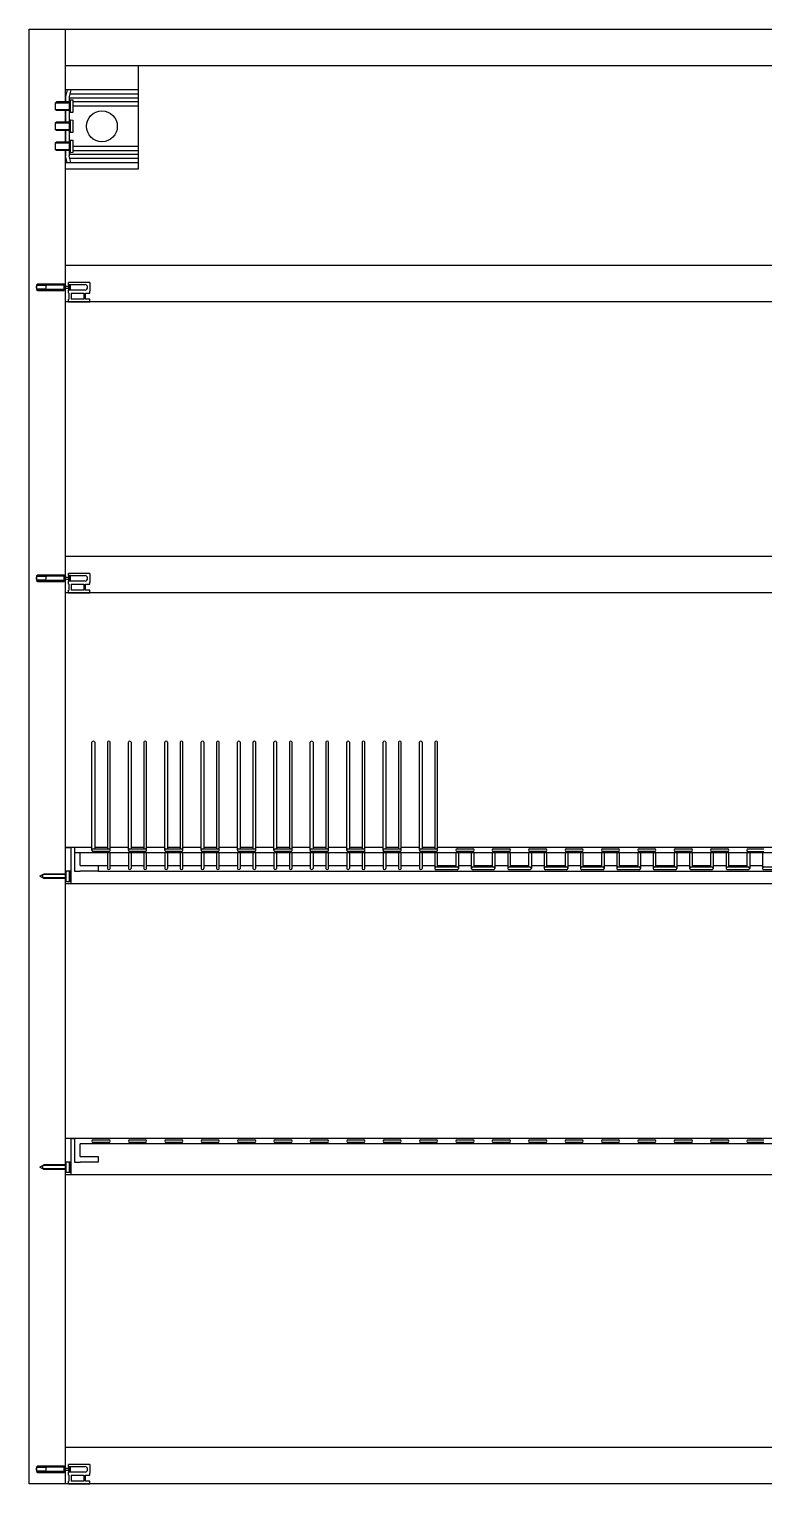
# Model space of a CAD drawing. Header units: millimetres. Extents: x 6463 to 6784, y 3596 to 3917.
# Drawn here: x 6703.6 to 6743.9, y 3715.3 to 3795.3 of the extents above; entities that cross this region are included whole.
import ezdxf

# ---------------------------------------------------------------- set-up
doc = ezdxf.new("R2010")
doc.units = ezdxf.units.MM
doc.layers.add('viti', color=5, linetype='Continuous')

msp = doc.modelspace()

# ---------------------------------------------------------------- linework, layer by layer
for p, q in [((6703.552, 3795.268), (6783.552, 3795.268)), ((6703.552, 3715.268), (6703.552, 3795.268)), ((6705.552, 3791.263), (6705.552, 3795.268)), ((6705.552, 3793.268), (6781.552, 3793.268)), ((6709.552, 3793.268), (6709.552, 3787.567)), ((6705.552, 3790.158), (6705.552, 3790.792)), ((6705.552, 3789.054), (6705.552, 3789.687)), ((6705.552, 3715.268), (6705.552, 3788.583)), ((6709.552, 3787.567), (6705.552, 3787.567)), ((6781.552, 3782.268), (6705.552, 3782.268)), ((6781.552, 3780.268), (6705.552, 3780.268)), ((6781.552, 3766.268), (6705.552, 3766.268)), ((6781.552, 3764.268), (6705.552, 3764.268)), ((6707.006, 3750.118), (6707.006, 3756.049)), ((6707.156, 3756.049), (6707.156, 3750.193)), ((6707.856, 3756.049), (6707.856, 3750.193)), ((6708.006, 3750.118), (6708.006, 3756.049)), ((6709.006, 3750.118), (6709.006, 3756.049)), ((6709.156, 3756.049), (6709.156, 3750.193)), ((6709.856, 3756.049), (6709.856, 3750.193)), ((6710.006, 3750.118), (6710.006, 3756.049)), ((6711.006, 3750.118), (6711.006, 3756.049)), ((6711.156, 3756.049), (6711.156, 3750.193)), ((6711.856, 3756.049), (6711.856, 3750.193)), ((6712.006, 3750.118), (6712.006, 3756.049)), ((6713.006, 3750.118), (6713.006, 3756.049)), ((6713.156, 3756.049), (6713.156, 3750.193)), ((6713.856, 3756.049), (6713.856, 3750.193)), ((6714.006, 3750.118), (6714.006, 3756.049)), ((6715.006, 3750.118), (6715.006, 3756.049)), ((6715.156, 3756.049), (6715.156, 3750.193)), ((6715.856, 3756.049), (6715.856, 3750.193)), ((6716.006, 3750.118), (6716.006, 3756.049)), ((6717.006, 3750.118), (6717.006, 3756.049)), ((6717.156, 3756.049), (6717.156, 3750.193)), ((6717.856, 3756.049), (6717.856, 3750.193)), ((6718.006, 3750.118), (6718.006, 3756.049)), ((6719.006, 3750.118), (6719.006, 3756.049)), ((6719.156, 3756.049), (6719.156, 3750.193)), ((6719.856, 3756.049), (6719.856, 3750.193)), ((6720.006, 3750.118), (6720.006, 3756.049)), ((6721.006, 3750.118), (6721.006, 3756.049)), ((6721.156, 3756.049), (6721.156, 3750.193)), ((6721.856, 3756.049), (6721.856, 3750.193)), ((6722.006, 3750.118), (6722.006, 3756.049)), ((6723.006, 3750.118), (6723.006, 3756.049)), ((6723.156, 3756.049), (6723.156, 3750.193)), ((6723.856, 3756.049), (6723.856, 3750.193)), ((6724.006, 3750.118), (6724.006, 3756.049)), ((6725.006, 3750.118), (6725.006, 3756.049)), ((6725.156, 3756.049), (6725.156, 3750.193)), ((6725.856, 3756.049), (6725.856, 3750.193)), ((6726.006, 3750.118), (6726.006, 3756.049)), ((6707.006, 3750.268), (6705.552, 3750.268)), ((6705.552, 3750.268), (6705.852, 3750.268)), ((6705.852, 3750.268), (6705.852, 3748.268)), ((6706.052, 3750.268), (6706.052, 3748.968)), ((6707.856, 3749.968), (6706.052, 3749.968)), ((6706.352, 3749.268), (6706.352, 3749.968)), ((6707.075, 3750.193), (6707.937, 3750.193)), ((6707.937, 3750.043), (6707.075, 3750.043)), ((6707.856, 3750.268), (6707.156, 3750.268)), ((6780.752, 3749.968), (6707.856, 3749.968)), ((6707.856, 3749.968), (6707.856, 3749.118)), ((6709.006, 3750.268), (6708.006, 3750.268)), ((6708.006, 3749.118), (6708.006, 3749.968)), ((6709.006, 3749.968), (6709.006, 3749.118)), ((6709.075, 3750.193), (6709.937, 3750.193)), ((6709.937, 3750.043), (6709.075, 3750.043)), ((6709.856, 3750.268), (6709.156, 3750.268)), ((6709.156, 3749.968), (6709.156, 3749.118)), ((6709.856, 3749.968), (6709.856, 3749.118)), ((6711.006, 3750.268), (6710.006, 3750.268)), ((6710.006, 3749.118), (6710.006, 3749.968)), ((6711.006, 3749.968), (6711.006, 3749.118)), ((6711.075, 3750.193), (6711.937, 3750.193)), ((6711.937, 3750.043), (6711.075, 3750.043)), ((6711.856, 3750.268), (6711.156, 3750.268)), ((6711.156, 3749.968), (6711.156, 3749.118)), ((6711.856, 3749.968), (6711.856, 3749.118)), ((6713.006, 3750.268), (6712.006, 3750.268)), ((6712.006, 3749.118), (6712.006, 3749.968)), ((6713.006, 3749.968), (6713.006, 3749.118)), ((6713.075, 3750.193), (6713.937, 3750.193)), ((6713.937, 3750.043), (6713.075, 3750.043)), ((6713.856, 3750.268), (6713.156, 3750.268)), ((6713.156, 3749.968), (6713.156, 3749.118)), ((6713.856, 3749.968), (6713.856, 3749.118)), ((6715.006, 3750.268), (6714.006, 3750.268)), ((6714.006, 3749.118), (6714.006, 3749.968)), ((6715.006, 3749.968), (6715.006, 3749.118)), ((6715.075, 3750.193), (6715.937, 3750.193)), ((6715.937, 3750.043), (6715.075, 3750.043)), ((6715.856, 3750.268), (6715.156, 3750.268)), ((6715.156, 3749.968), (6715.156, 3749.118)), ((6715.937, 3750.043), (6715.856, 3750.043)), ((6715.856, 3749.968), (6715.856, 3749.118)), ((6717.006, 3750.268), (6716.006, 3750.268)), ((6716.006, 3749.118), (6716.006, 3749.968)), ((6717.006, 3749.968), (6717.006, 3749.118)), ((6717.075, 3750.193), (6717.937, 3750.193)), ((6717.937, 3750.043), (6717.075, 3750.043)), ((6717.856, 3750.268), (6717.156, 3750.268)), ((6717.156, 3749.968), (6717.156, 3749.118)), ((6717.856, 3749.968), (6717.856, 3749.118)), ((6719.006, 3750.268), (6718.006, 3750.268)), ((6718.006, 3749.118), (6718.006, 3749.968)), ((6719.006, 3750.118), (6719.006, 3749.118)), ((6719.075, 3750.193), (6719.937, 3750.193)), ((6719.937, 3750.043), (6719.075, 3750.043)), ((6719.856, 3750.268), (6719.156, 3750.268)), ((6719.156, 3750.043), (6719.156, 3749.118)), ((6719.856, 3749.968), (6719.856, 3749.118)), ((6721.006, 3750.268), (6720.006, 3750.268)), ((6720.006, 3749.118), (6720.006, 3749.968)), ((6721.006, 3749.968), (6721.006, 3749.118)), ((6721.075, 3750.193), (6721.937, 3750.193)), ((6721.937, 3750.043), (6721.075, 3750.043)), ((6721.856, 3750.268), (6721.156, 3750.268)), ((6721.156, 3749.968), (6721.156, 3749.118)), ((6721.856, 3750.043), (6721.856, 3749.118)), ((6723.006, 3750.268), (6722.006, 3750.268)), ((6722.006, 3749.118), (6722.006, 3750.118)), ((6723.006, 3750.118), (6723.006, 3749.118)), ((6723.075, 3750.193), (6723.937, 3750.193)), ((6723.937, 3750.043), (6723.075, 3750.043)), ((6723.856, 3750.268), (6723.156, 3750.268)), ((6723.156, 3750.043), (6723.156, 3749.118)), ((6723.856, 3749.968), (6723.856, 3749.118)), ((6725.006, 3750.268), (6724.006, 3750.268)), ((6724.006, 3749.118), (6724.006, 3749.968)), ((6725.006, 3749.968), (6725.006, 3749.118)), ((6725.075, 3750.193), (6725.937, 3750.193)), ((6725.937, 3750.043), (6725.075, 3750.043)), ((6725.856, 3750.268), (6725.156, 3750.268)), ((6725.156, 3749.968), (6725.156, 3749.118)), ((6725.856, 3749.968), (6725.856, 3749.118)), ((6761.005, 3750.268), (6726.006, 3750.268)), ((6726.006, 3749.193), (6726.006, 3749.968)), ((6727.006, 3749.968), (6727.006, 3749.193)), ((6727.075, 3750.193), (6727.937, 3750.193)), ((6727.937, 3750.043), (6727.075, 3750.043)), ((6727.156, 3749.968), (6727.156, 3749.118)), ((6727.856, 3749.968), (6727.856, 3749.118)), ((6728.006, 3749.193), (6728.006, 3749.968)), ((6729.006, 3749.968), (6729.006, 3749.193)), ((6729.075, 3750.193), (6729.937, 3750.193)), ((6729.937, 3750.043), (6729.075, 3750.043)), ((6729.156, 3749.968), (6729.156, 3749.118)), ((6729.856, 3749.968), (6729.856, 3749.118)), ((6730.006, 3749.193), (6730.006, 3749.968)), ((6731.006, 3749.968), (6731.006, 3749.193)), ((6731.075, 3750.193), (6731.937, 3750.193)), ((6731.937, 3750.043), (6731.075, 3750.043)), ((6731.156, 3749.968), (6731.156, 3749.118)), ((6731.856, 3749.968), (6731.856, 3749.118)), ((6732.006, 3749.193), (6732.006, 3749.968)), ((6733.006, 3749.968), (6733.006, 3749.193)), ((6733.075, 3750.193), (6733.937, 3750.193)), ((6733.937, 3750.043), (6733.075, 3750.043)), ((6733.156, 3749.968), (6733.156, 3749.118)), ((6733.856, 3749.968), (6733.856, 3749.118)), ((6734.006, 3749.193), (6734.006, 3749.968)), ((6735.006, 3749.968), (6735.006, 3749.193)), ((6735.075, 3750.193), (6735.937, 3750.193)), ((6735.937, 3750.043), (6735.075, 3750.043)), ((6735.156, 3749.968), (6735.156, 3749.118)), ((6735.856, 3749.968), (6735.856, 3749.118)), ((6736.006, 3749.193), (6736.006, 3749.968)), ((6737.006, 3749.968), (6737.006, 3749.193)), ((6737.075, 3750.193), (6737.937, 3750.193)), ((6737.937, 3750.043), (6737.075, 3750.043)), ((6737.156, 3749.968), (6737.156, 3749.118)), ((6737.856, 3749.968), (6737.856, 3749.118)), ((6738.006, 3749.193), (6738.006, 3749.968)), ((6739.006, 3749.968), (6739.006, 3749.193)), ((6739.075, 3750.193), (6739.937, 3750.193)), ((6739.937, 3750.043), (6739.075, 3750.043)), ((6739.156, 3749.968), (6739.156, 3749.118)), ((6739.856, 3749.968), (6739.856, 3749.118)), ((6740.006, 3749.193), (6740.006, 3749.968)), ((6741.006, 3749.968), (6741.006, 3749.193)), ((6741.075, 3750.193), (6741.937, 3750.193)), ((6741.937, 3750.043), (6741.075, 3750.043)), ((6741.156, 3749.968), (6741.156, 3749.118)), ((6741.856, 3749.968), (6741.856, 3749.118)), ((6742.006, 3749.193), (6742.006, 3749.968)), ((6743.006, 3750.118), (6743.006, 3750.1)), ((6743.006, 3749.968), (6743.006, 3749.193)), ((6743.075, 3750.184), (6743.936, 3750.184)), ((6743.936, 3750.034), (6743.075, 3750.034)), ((6743.156, 3749.968), (6743.156, 3749.118)), ((6743.856, 3749.968), (6743.856, 3749.118)), ((6706.052, 3748.968), (6706.352, 3748.968)), ((6706.352, 3749.268), (6707.352, 3749.268)), ((6707.352, 3748.968), (6706.352, 3748.968)), ((6707.352, 3749.268), (6707.352, 3748.968)), ((6707.352, 3749.268), (6707.856, 3749.268)), ((6707.352, 3748.968), (6779.752, 3748.968)), ((6708.006, 3749.268), (6709.006, 3749.268)), ((6709.156, 3749.268), (6709.856, 3749.268)), ((6710.006, 3749.268), (6711.006, 3749.268)), ((6711.156, 3749.268), (6711.856, 3749.268)), ((6712.006, 3749.268), (6713.006, 3749.268)), ((6713.156, 3749.268), (6713.856, 3749.268)), ((6714.006, 3749.268), (6715.006, 3749.268)), ((6715.156, 3749.268), (6715.856, 3749.268)), ((6716.006, 3749.268), (6717.006, 3749.268)), ((6717.156, 3749.268), (6717.856, 3749.268)), ((6718.006, 3749.268), (6719.006, 3749.268)), ((6719.156, 3749.268), (6719.856, 3749.268)), ((6720.006, 3749.268), (6721.006, 3749.268)), ((6721.156, 3749.268), (6721.856, 3749.268)), ((6722.006, 3749.268), (6723.006, 3749.268)), ((6723.156, 3749.268), (6723.856, 3749.268)), ((6724.006, 3749.268), (6725.006, 3749.268)), ((6725.156, 3749.268), (6725.856, 3749.268)), ((6725.925, 3749.193), (6727.087, 3749.193)), ((6727.087, 3749.043), (6725.925, 3749.043)), ((6726.006, 3749.268), (6727.006, 3749.268)), ((6727.156, 3749.268), (6727.856, 3749.268)), ((6727.925, 3749.193), (6729.087, 3749.193)), ((6729.087, 3749.043), (6727.925, 3749.043)), ((6728.006, 3749.268), (6729.006, 3749.268)), ((6729.156, 3749.268), (6729.856, 3749.268)), ((6729.925, 3749.193), (6731.087, 3749.193)), ((6731.087, 3749.043), (6729.925, 3749.043)), ((6730.006, 3749.268), (6731.006, 3749.268)), ((6731.156, 3749.268), (6731.856, 3749.268)), ((6731.925, 3749.193), (6733.087, 3749.193)), ((6733.087, 3749.043), (6731.925, 3749.043)), ((6732.006, 3749.268), (6733.006, 3749.268)), ((6733.156, 3749.268), (6733.856, 3749.268)), ((6733.925, 3749.193), (6735.087, 3749.193)), ((6735.087, 3749.043), (6733.925, 3749.043)), ((6734.006, 3749.268), (6735.006, 3749.268)), ((6735.156, 3749.268), (6735.856, 3749.268)), ((6735.925, 3749.193), (6737.087, 3749.193)), ((6737.087, 3749.043), (6735.925, 3749.043)), ((6736.006, 3749.268), (6737.006, 3749.268)), ((6737.156, 3749.268), (6737.856, 3749.268)), ((6737.925, 3749.193), (6739.087, 3749.193)), ((6739.087, 3749.043), (6737.925, 3749.043)), ((6738.006, 3749.268), (6739.006, 3749.268)), ((6739.156, 3749.268), (6739.856, 3749.268)), ((6739.925, 3749.193), (6741.087, 3749.193)), ((6741.087, 3749.043), (6739.925, 3749.043)), ((6740.006, 3749.268), (6741.006, 3749.268)), ((6741.156, 3749.268), (6741.856, 3749.268)), ((6741.925, 3749.193), (6743.087, 3749.193)), ((6743.087, 3749.043), (6741.925, 3749.043)), ((6742.006, 3749.268), (6743.006, 3749.268)), ((6743.156, 3749.268), (6743.856, 3749.268)), ((6743.925, 3749.193), (6745.087, 3749.193)), ((6745.087, 3749.043), (6743.925, 3749.043)), ((6781.552, 3748.268), (6705.552, 3748.268)), ((6781.552, 3734.268), (6705.552, 3734.268)), ((6705.852, 3734.268), (6705.852, 3732.268)), ((6705.852, 3734.268), (6706.052, 3734.268)), ((6706.052, 3734.268), (6706.052, 3732.968)), ((6780.752, 3733.968), (6706.352, 3733.968)), ((6706.352, 3733.268), (6706.352, 3733.968)), ((6707.075, 3734.193), (6707.937, 3734.193)), ((6707.937, 3734.043), (6707.075, 3734.043)), ((6709.075, 3734.193), (6709.937, 3734.193)), ((6709.937, 3734.043), (6709.075, 3734.043)), ((6711.075, 3734.193), (6711.937, 3734.193)), ((6711.937, 3734.043), (6711.075, 3734.043)), ((6713.075, 3734.193), (6713.937, 3734.193)), ((6713.937, 3734.043), (6713.075, 3734.043)), ((6715.075, 3734.193), (6715.937, 3734.193)), ((6715.937, 3734.043), (6715.075, 3734.043)), ((6717.075, 3734.193), (6717.937, 3734.193)), ((6717.937, 3734.043), (6717.075, 3734.043)), ((6719.075, 3734.193), (6719.937, 3734.193)), ((6719.937, 3734.043), (6719.075, 3734.043)), ((6721.075, 3734.193), (6721.937, 3734.193)), ((6721.937, 3734.043), (6721.075, 3734.043)), ((6723.075, 3734.193), (6723.937, 3734.193)), ((6723.937, 3734.043), (6723.075, 3734.043)), ((6725.075, 3734.193), (6725.937, 3734.193)), ((6725.937, 3734.043), (6725.075, 3734.043)), ((6727.075, 3734.193), (6727.937, 3734.193)), ((6727.937, 3734.043), (6727.075, 3734.043)), ((6729.075, 3734.193), (6729.937, 3734.193)), ((6729.937, 3734.043), (6729.075, 3734.043)), ((6731.075, 3734.193), (6731.937, 3734.193)), ((6731.937, 3734.043), (6731.075, 3734.043)), ((6733.075, 3734.193), (6733.937, 3734.193)), ((6733.937, 3734.043), (6733.075, 3734.043)), ((6735.075, 3734.193), (6735.937, 3734.193)), ((6735.937, 3734.043), (6735.075, 3734.043)), ((6737.075, 3734.193), (6737.937, 3734.193)), ((6737.937, 3734.043), (6737.075, 3734.043)), ((6739.075, 3734.193), (6739.937, 3734.193)), ((6739.937, 3734.043), (6739.075, 3734.043)), ((6741.075, 3734.193), (6741.937, 3734.193)), ((6741.937, 3734.043), (6741.075, 3734.043)), ((6743.075, 3734.184), (6743.936, 3734.184)), ((6743.936, 3734.034), (6743.075, 3734.034)), ((6706.052, 3732.968), (6706.352, 3732.968)), ((6706.352, 3733.268), (6707.352, 3733.268)), ((6707.352, 3732.968), (6706.352, 3732.968)), ((6707.352, 3733.268), (6707.352, 3732.968)), ((6781.552, 3732.268), (6705.552, 3732.268)), ((6781.552, 3717.268), (6705.552, 3717.268)), ((6783.552, 3715.268), (6703.552, 3715.268))]:
    msp.add_line(p, q)
for centre, start, end in [((6707.081, 3756.043), 4.69191, 175.30809), ((6707.931, 3756.043), 4.69191, 175.30809), ((6709.081, 3756.043), 4.69191, 175.30809), ((6709.931, 3756.043), 4.69191, 175.30809), ((6711.081, 3756.043), 4.69191, 175.30809), ((6711.931, 3756.043), 4.69191, 175.30809), ((6713.081, 3756.043), 4.69191, 175.30809), ((6713.931, 3756.043), 4.69191, 175.30809), ((6715.081, 3756.043), 4.69191, 175.30809), ((6715.931, 3756.043), 4.69191, 175.30809), ((6717.081, 3756.043), 4.69191, 175.30809), ((6717.931, 3756.043), 4.69191, 175.30809), ((6719.081, 3756.043), 4.69191, 175.30809), ((6719.931, 3756.043), 4.69191, 175.30809), ((6721.081, 3756.043), 4.69191, 175.30809), ((6721.931, 3756.043), 4.69191, 175.30809), ((6723.081, 3756.043), 4.69191, 175.30809), ((6723.931, 3756.043), 4.69191, 175.30809), ((6725.081, 3756.043), 4.69191, 175.30809), ((6725.931, 3756.043), 4.69191, 175.30809), ((6707.081, 3750.118), 94.69191, 265.30809), ((6707.931, 3750.118), 274.69191, 85.30809), ((6709.081, 3750.118), 94.69191, 265.30809), ((6709.931, 3750.118), 274.69191, 85.30809), ((6711.081, 3750.118), 94.69191, 265.30809), ((6711.931, 3750.118), 274.69191, 85.30809), ((6713.081, 3750.118), 94.69191, 265.30809), ((6713.931, 3750.118), 274.69191, 85.30809), ((6715.081, 3750.118), 94.69191, 265.30809), ((6715.931, 3750.118), 274.69191, 85.30809), ((6717.081, 3750.118), 94.69191, 265.30809), ((6717.931, 3750.118), 274.69191, 85.30809), ((6719.081, 3750.118), 94.69191, 265.30809), ((6719.931, 3750.118), 274.69191, 85.30809), ((6721.081, 3750.118), 94.69191, 265.30809), ((6721.931, 3750.118), 274.69191, 85.30809), ((6723.081, 3750.118), 94.69191, 265.30809), ((6723.931, 3750.118), 274.69191, 85.30809), ((6725.081, 3750.118), 94.69191, 265.30809), ((6725.931, 3750.118), 274.69191, 85.30809), ((6727.081, 3750.118), 94.69191, 265.30809), ((6727.931, 3750.118), 274.69191, 85.30809), ((6729.081, 3750.118), 94.69191, 265.30809), ((6729.931, 3750.118), 274.69191, 85.30809), ((6731.081, 3750.118), 94.69191, 265.30809), ((6731.931, 3750.118), 274.69191, 85.30809), ((6733.081, 3750.118), 94.69191, 265.30809), ((6733.931, 3750.118), 274.69191, 85.30809), ((6735.081, 3750.118), 94.69191, 265.30809), ((6735.931, 3750.118), 274.69191, 85.30809), ((6737.081, 3750.118), 94.69191, 265.30809), ((6737.931, 3750.118), 274.69191, 85.30809), ((6739.081, 3750.118), 94.69191, 265.30809), ((6739.931, 3750.118), 274.69191, 85.30809), ((6741.081, 3750.118), 94.69191, 265.30809), ((6741.931, 3750.118), 274.69191, 85.30809), ((6743.081, 3750.109), 94.69191, 265.30809), ((6707.931, 3749.124), 184.69191, 355.30809), ((6709.081, 3749.124), 184.69191, 355.30809), ((6709.931, 3749.124), 184.69191, 355.30809), ((6711.081, 3749.124), 184.69191, 355.30809), ((6711.931, 3749.124), 184.69191, 355.30809), ((6713.081, 3749.124), 184.69191, 355.30809), ((6713.931, 3749.124), 184.69191, 355.30809), ((6715.081, 3749.124), 184.69191, 355.30809), ((6715.931, 3749.124), 184.69191, 355.30809), ((6717.081, 3749.124), 184.69191, 355.30809), ((6717.931, 3749.124), 184.69191, 355.30809), ((6719.081, 3749.124), 184.69191, 355.30809), ((6719.931, 3749.124), 184.69191, 355.30809), ((6721.081, 3749.124), 184.69191, 355.30809), ((6721.931, 3749.124), 184.69191, 355.30809), ((6723.081, 3749.124), 184.69191, 355.30809), ((6723.931, 3749.124), 184.69191, 355.30809), ((6725.081, 3749.124), 184.69191, 355.30809), ((6725.931, 3749.118), 94.69191, 265.30809), ((6727.081, 3749.118), 274.69191, 85.30809), ((6727.931, 3749.118), 94.69191, 265.30809), ((6729.081, 3749.118), 274.69191, 85.30809), ((6729.931, 3749.118), 94.69191, 265.30809), ((6731.081, 3749.118), 274.69191, 85.30809), ((6731.931, 3749.118), 94.69191, 265.30809), ((6733.081, 3749.118), 274.69191, 85.30809), ((6733.931, 3749.118), 94.69191, 265.30809), ((6735.081, 3749.118), 274.69191, 85.30809), ((6735.931, 3749.118), 94.69191, 265.30809), ((6737.081, 3749.118), 274.69191, 85.30809), ((6737.931, 3749.118), 94.69191, 265.30809), ((6739.081, 3749.118), 274.69191, 85.30809), ((6739.931, 3749.118), 94.69191, 265.30809), ((6741.081, 3749.118), 274.69191, 85.30809), ((6741.931, 3749.118), 94.69191, 265.30809), ((6743.081, 3749.118), 274.69191, 85.30809), ((6743.931, 3749.118), 94.69191, 265.30809), ((6707.081, 3734.118), 94.69191, 265.30809), ((6707.931, 3734.118), 274.69191, 85.30809), ((6709.081, 3734.118), 94.69191, 265.30809), ((6709.931, 3734.118), 274.69191, 85.30809), ((6711.081, 3734.118), 94.69191, 265.30809), ((6711.931, 3734.118), 274.69191, 85.30809), ((6713.081, 3734.118), 94.69191, 265.30809), ((6713.931, 3734.118), 274.69191, 85.30809), ((6715.081, 3734.118), 94.69191, 265.30809), ((6715.931, 3734.118), 274.69191, 85.30809), ((6717.081, 3734.118), 94.69191, 265.30809), ((6717.931, 3734.118), 274.69191, 85.30809), ((6719.081, 3734.118), 94.69191, 265.30809), ((6719.931, 3734.118), 274.69191, 85.30809), ((6721.081, 3734.118), 94.69191, 265.30809), ((6721.931, 3734.118), 274.69191, 85.30809), ((6723.081, 3734.118), 94.69191, 265.30809), ((6723.931, 3734.118), 274.69191, 85.30809), ((6725.081, 3734.118), 94.69191, 265.30809), ((6725.931, 3734.118), 274.69191, 85.30809), ((6727.081, 3734.118), 94.69191, 265.30809), ((6727.931, 3734.118), 274.69191, 85.30809), ((6729.081, 3734.118), 94.69191, 265.30809), ((6729.931, 3734.118), 274.69191, 85.30809), ((6731.081, 3734.118), 94.69191, 265.30809), ((6731.931, 3734.118), 274.69191, 85.30809), ((6733.081, 3734.118), 94.69191, 265.30809), ((6733.931, 3734.118), 274.69191, 85.30809), ((6735.081, 3734.118), 94.69191, 265.30809), ((6735.931, 3734.118), 274.69191, 85.30809), ((6737.081, 3734.118), 94.69191, 265.30809), ((6737.931, 3734.118), 274.69191, 85.30809), ((6739.081, 3734.118), 94.69191, 265.30809), ((6739.931, 3734.118), 274.69191, 85.30809), ((6741.081, 3734.118), 94.69191, 265.30809), ((6741.931, 3734.118), 274.69191, 85.30809), ((6743.081, 3734.109), 94.69191, 265.30809)]:
    msp.add_arc(centre, 0.0753, start, end)
at = {"layer": 'viti'}
for p, q in [((6705.052, 3791.263), (6704.984, 3791.202)), ((6705.754, 3791.202), (6704.984, 3791.202)), ((6704.984, 3791.202), (6704.984, 3790.853)), ((6705.754, 3791.263), (6705.052, 3791.263)), ((6709.552, 3791.923), (6705.549, 3791.923)), ((6705.549, 3791.923), (6705.552, 3791.923)), ((6705.649, 3791.923), (6705.552, 3791.556)), ((6705.552, 3791.556), (6705.552, 3791.263)), ((6705.752, 3791.263), (6705.552, 3791.263)), ((6705.752, 3791.202), (6705.552, 3791.202)), ((6705.849, 3791.923), (6705.752, 3791.556)), ((6705.752, 3791.556), (6705.752, 3788.29)), ((6709.552, 3791.477), (6705.752, 3791.477)), ((6705.815, 3791.314), (6705.752, 3791.299)), ((6705.815, 3791.314), (6705.752, 3791.299)), ((6705.752, 3791.299), (6705.752, 3790.757)), ((6705.752, 3791.299), (6705.752, 3790.757)), ((6705.818, 3791.314), (6705.754, 3791.299)), ((6705.818, 3791.314), (6705.754, 3791.299)), ((6705.754, 3791.299), (6705.754, 3790.757)), ((6705.754, 3791.299), (6705.754, 3790.757)), ((6709.552, 3791.696), (6705.789, 3791.696)), ((6705.815, 3791.377), (6705.956, 3791.372)), ((6705.815, 3790.678), (6705.815, 3791.377)), ((6705.818, 3791.377), (6705.958, 3791.372)), ((6705.818, 3790.678), (6705.818, 3791.377)), ((6705.956, 3791.372), (6705.956, 3790.683)), ((6709.552, 3791.265), (6705.956, 3791.265)), ((6705.958, 3791.372), (6705.958, 3790.683)), ((6709.552, 3791.923), (6709.552, 3787.923)), ((6704.984, 3790.853), (6705.754, 3790.852)), ((6705.052, 3790.792), (6704.984, 3790.853)), ((6705.754, 3790.792), (6705.052, 3790.792)), ((6705.552, 3790.852), (6705.752, 3790.852)), ((6705.752, 3790.792), (6705.552, 3790.792)), ((6705.552, 3790.792), (6705.552, 3790.158)), ((6705.554, 3790.792), (6705.554, 3790.158)), ((6705.752, 3790.757), (6705.815, 3790.741)), ((6705.752, 3790.757), (6705.815, 3790.741)), ((6705.754, 3790.757), (6705.818, 3790.741)), ((6705.754, 3790.757), (6705.818, 3790.741)), ((6705.956, 3790.683), (6705.815, 3790.678)), ((6705.958, 3790.683), (6705.818, 3790.678)), ((6709.552, 3791.028), (6705.956, 3791.028)), ((6705.052, 3790.158), (6704.984, 3790.098)), ((6705.754, 3790.098), (6704.984, 3790.098)), ((6704.984, 3790.098), (6704.984, 3789.748)), ((6704.984, 3789.748), (6705.754, 3789.747)), ((6705.052, 3789.687), (6704.984, 3789.748)), ((6705.754, 3790.158), (6705.052, 3790.158)), ((6705.754, 3789.687), (6705.052, 3789.687)), ((6705.752, 3790.158), (6705.552, 3790.158)), ((6705.752, 3790.098), (6705.552, 3790.098)), ((6705.552, 3789.747), (6705.752, 3789.747)), ((6705.752, 3789.687), (6705.552, 3789.687)), ((6705.552, 3789.687), (6705.552, 3789.054)), ((6705.554, 3789.687), (6705.554, 3789.054)), ((6705.815, 3790.209), (6705.752, 3790.194)), ((6705.815, 3790.209), (6705.752, 3790.194)), ((6705.752, 3790.194), (6705.752, 3789.652)), ((6705.752, 3790.194), (6705.752, 3789.652)), ((6705.752, 3789.652), (6705.815, 3789.636)), ((6705.752, 3789.652), (6705.815, 3789.636)), ((6705.818, 3790.209), (6705.754, 3790.194)), ((6705.818, 3790.209), (6705.754, 3790.194)), ((6705.754, 3790.194), (6705.754, 3789.652)), ((6705.754, 3790.194), (6705.754, 3789.652)), ((6705.754, 3789.652), (6705.818, 3789.636)), ((6705.754, 3789.652), (6705.818, 3789.636)), ((6705.815, 3790.272), (6705.956, 3790.268)), ((6705.815, 3789.573), (6705.815, 3790.272)), ((6705.818, 3790.272), (6705.958, 3790.268)), ((6705.818, 3789.573), (6705.818, 3790.272)), ((6705.956, 3790.268), (6705.956, 3789.578)), ((6705.958, 3790.268), (6705.958, 3789.578)), ((6705.052, 3789.054), (6704.984, 3788.993)), ((6705.754, 3788.993), (6704.984, 3788.993)), ((6704.984, 3788.993), (6704.984, 3788.643)), ((6705.754, 3789.054), (6705.052, 3789.054)), ((6705.752, 3789.054), (6705.552, 3789.054)), ((6705.752, 3788.993), (6705.552, 3788.993)), ((6705.815, 3789.105), (6705.752, 3789.089)), ((6705.815, 3789.105), (6705.752, 3789.089)), ((6705.752, 3789.089), (6705.752, 3788.547)), ((6705.752, 3789.089), (6705.752, 3788.547)), ((6705.818, 3789.105), (6705.754, 3789.089)), ((6705.818, 3789.105), (6705.754, 3789.089)), ((6705.754, 3789.089), (6705.754, 3788.547)), ((6705.754, 3789.089), (6705.754, 3788.547)), ((6705.956, 3789.578), (6705.815, 3789.573)), ((6705.815, 3789.168), (6705.956, 3789.163)), ((6705.815, 3788.469), (6705.815, 3789.168)), ((6705.958, 3789.578), (6705.818, 3789.573)), ((6705.818, 3789.168), (6705.958, 3789.163)), ((6705.818, 3788.469), (6705.818, 3789.168)), ((6705.956, 3789.163), (6705.956, 3788.473)), ((6709.552, 3788.818), (6705.956, 3788.818)), ((6705.958, 3789.163), (6705.958, 3788.473)), ((6704.984, 3788.643), (6705.754, 3788.642)), ((6705.052, 3788.583), (6704.984, 3788.643)), ((6705.754, 3788.583), (6705.052, 3788.583)), ((6705.552, 3788.643), (6705.752, 3788.642)), ((6705.552, 3788.583), (6705.552, 3788.29)), ((6705.752, 3788.583), (6705.552, 3788.583)), ((6705.649, 3787.923), (6705.552, 3788.29)), ((6705.752, 3788.547), (6705.815, 3788.532)), ((6705.752, 3788.547), (6705.815, 3788.532)), ((6709.552, 3788.369), (6705.752, 3788.369)), ((6705.849, 3787.923), (6705.752, 3788.29)), ((6705.754, 3788.547), (6705.818, 3788.532)), ((6705.754, 3788.547), (6705.818, 3788.532)), ((6709.552, 3788.149), (6705.789, 3788.149)), ((6705.956, 3788.473), (6705.815, 3788.469)), ((6705.958, 3788.473), (6705.818, 3788.469)), ((6709.552, 3788.58), (6705.956, 3788.58)), ((6705.549, 3787.923), (6705.552, 3787.923)), ((6705.552, 3787.923), (6709.552, 3787.923)), ((6703.954, 3781.19), (6703.953, 3780.948)), ((6703.953, 3780.948), (6704.029, 3780.891)), ((6704.029, 3781.247), (6703.954, 3781.19)), ((6703.954, 3781.127), (6703.988, 3781.163)), ((6703.954, 3781.016), (6703.954, 3781.127)), ((6703.988, 3780.979), (6703.954, 3781.016)), ((6703.988, 3781.163), (6704.02, 3781.197)), ((6704.472, 3781.166), (6703.988, 3781.163)), ((6703.988, 3780.979), (6704.472, 3780.979)), ((6704.02, 3780.945), (6703.988, 3780.979)), ((6704.02, 3781.197), (6704.472, 3781.197)), ((6704.472, 3780.945), (6704.02, 3780.945)), ((6705.479, 3781.247), (6704.029, 3781.247)), ((6704.029, 3780.945), (6704.029, 3780.891)), ((6704.029, 3780.891), (6705.479, 3780.891)), ((6704.472, 3781.235), (6704.472, 3780.903)), ((6704.472, 3781.235), (6704.552, 3781.186)), ((6704.472, 3780.903), (6704.552, 3780.952)), ((6705.51, 3781.207), (6704.518, 3781.207)), ((6705.51, 3780.932), (6704.519, 3780.932)), ((6705.479, 3781.186), (6704.552, 3781.186)), ((6705.479, 3780.952), (6704.552, 3780.952)), ((6705.479, 3781.207), (6705.479, 3781.247)), ((6705.479, 3781.247), (6705.553, 3781.235)), ((6705.553, 3781.235), (6705.479, 3781.186)), ((6705.479, 3780.952), (6705.479, 3781.186)), ((6705.553, 3780.903), (6705.479, 3780.952)), ((6705.479, 3780.891), (6705.479, 3780.932)), ((6705.555, 3780.903), (6705.479, 3780.891)), ((6705.553, 3780.903), (6705.553, 3781.235)), ((6705.553, 3781.135), (6705.713, 3781.135)), ((6705.713, 3781.002), (6705.553, 3781.003)), ((6706.893, 3781.336), (6705.709, 3781.336)), ((6705.709, 3781.227), (6705.709, 3781.336)), ((6705.709, 3781.227), (6706.636, 3781.226)), ((6706.636, 3780.912), (6705.709, 3780.912)), ((6705.709, 3780.751), (6705.709, 3780.912)), ((6705.831, 3781.213), (6705.713, 3781.213)), ((6705.713, 3781.213), (6705.713, 3780.924)), ((6705.713, 3780.924), (6705.831, 3780.924)), ((6705.772, 3781.213), (6705.772, 3780.924)), ((6705.831, 3781.082), (6705.772, 3781.082)), ((6705.831, 3781.055), (6705.772, 3781.055)), ((6705.831, 3780.924), (6705.831, 3781.213)), ((6706.893, 3781.336), (6706.893, 3780.86)), ((6706.893, 3780.751), (6706.893, 3780.86)), ((6705.709, 3780.751), (6705.754, 3780.751)), ((6705.754, 3780.423), (6705.709, 3780.423)), ((6705.709, 3780.268), (6705.709, 3780.423)), ((6705.709, 3780.268), (6706.893, 3780.268)), ((6705.754, 3780.423), (6705.754, 3780.751)), ((6705.863, 3780.751), (6706.551, 3780.751)), ((6705.863, 3780.751), (6705.863, 3780.423)), ((6706.551, 3780.423), (6705.863, 3780.423)), ((6706.551, 3780.751), (6706.551, 3780.423)), ((6706.66, 3780.423), (6706.66, 3780.751)), ((6706.66, 3780.751), (6706.893, 3780.751)), ((6706.893, 3780.423), (6706.66, 3780.423)), ((6706.893, 3780.268), (6706.893, 3780.423)), ((6703.954, 3765.19), (6703.953, 3764.948)), ((6703.953, 3764.948), (6704.029, 3764.891)), ((6704.029, 3765.247), (6703.954, 3765.19)), ((6703.954, 3765.127), (6703.988, 3765.163)), ((6703.954, 3765.016), (6703.954, 3765.127)), ((6703.988, 3764.979), (6703.954, 3765.016)), ((6703.988, 3765.163), (6704.02, 3765.197)), ((6704.472, 3765.166), (6703.988, 3765.163)), ((6703.988, 3764.979), (6704.472, 3764.979)), ((6704.02, 3764.945), (6703.988, 3764.979)), ((6704.02, 3765.197), (6704.472, 3765.197)), ((6704.472, 3764.945), (6704.02, 3764.945)), ((6705.479, 3765.247), (6704.029, 3765.247)), ((6704.029, 3764.945), (6704.029, 3764.891)), ((6704.029, 3764.891), (6705.479, 3764.891)), ((6704.472, 3765.235), (6704.472, 3764.903)), ((6704.472, 3765.235), (6704.552, 3765.186)), ((6704.472, 3764.903), (6704.552, 3764.952)), ((6705.51, 3765.207), (6704.518, 3765.207)), ((6705.51, 3764.932), (6704.519, 3764.932)), ((6705.479, 3765.186), (6704.552, 3765.186)), ((6705.479, 3764.952), (6704.552, 3764.952)), ((6705.479, 3765.207), (6705.479, 3765.247)), ((6705.479, 3765.247), (6705.553, 3765.235)), ((6705.553, 3765.235), (6705.479, 3765.186)), ((6705.479, 3764.952), (6705.479, 3765.186)), ((6705.553, 3764.903), (6705.479, 3764.952)), ((6705.479, 3764.891), (6705.479, 3764.932)), ((6705.555, 3764.903), (6705.479, 3764.891)), ((6705.553, 3764.903), (6705.553, 3765.235)), ((6705.553, 3765.135), (6705.713, 3765.135)), ((6705.713, 3765.002), (6705.553, 3765.003)), ((6706.893, 3765.336), (6705.709, 3765.336)), ((6705.709, 3765.227), (6705.709, 3765.336)), ((6705.709, 3765.227), (6706.636, 3765.226)), ((6706.636, 3764.912), (6705.709, 3764.912)), ((6705.709, 3764.751), (6705.709, 3764.912)), ((6705.831, 3765.213), (6705.713, 3765.213)), ((6705.713, 3765.213), (6705.713, 3764.924)), ((6705.713, 3764.924), (6705.831, 3764.924)), ((6705.772, 3765.213), (6705.772, 3764.924)), ((6705.831, 3765.082), (6705.772, 3765.082)), ((6705.831, 3765.055), (6705.772, 3765.055)), ((6705.831, 3764.924), (6705.831, 3765.213)), ((6706.893, 3765.336), (6706.893, 3764.86)), ((6706.893, 3764.751), (6706.893, 3764.86)), ((6705.709, 3764.751), (6705.754, 3764.751)), ((6705.754, 3764.423), (6705.709, 3764.423)), ((6705.709, 3764.268), (6705.709, 3764.423)), ((6705.709, 3764.268), (6706.893, 3764.268)), ((6705.754, 3764.423), (6705.754, 3764.751)), ((6705.863, 3764.751), (6706.551, 3764.751)), ((6705.863, 3764.751), (6705.863, 3764.423)), ((6706.551, 3764.423), (6705.863, 3764.423)), ((6706.551, 3764.751), (6706.551, 3764.423)), ((6706.66, 3764.423), (6706.66, 3764.751)), ((6706.66, 3764.751), (6706.893, 3764.751)), ((6706.893, 3764.423), (6706.66, 3764.423)), ((6706.893, 3764.268), (6706.893, 3764.423)), ((6705.552, 3748.806), (6704.367, 3748.806)), ((6705.552, 3748.967), (6705.59, 3748.983)), ((6705.552, 3748.401), (6705.552, 3748.967)), ((6705.59, 3748.385), (6705.59, 3748.983)), ((6705.591, 3748.983), (6705.772, 3748.983)), ((6705.772, 3748.983), (6705.813, 3748.975)), ((6705.772, 3748.385), (6705.772, 3748.983)), ((6705.813, 3748.975), (6705.813, 3748.393)), ((6704.299, 3748.598), (6704.299, 3748.77)), ((6705.552, 3748.77), (6704.299, 3748.77)), ((6705.552, 3748.598), (6704.299, 3748.598)), ((6705.552, 3748.562), (6704.367, 3748.562)), ((6705.591, 3748.385), (6705.552, 3748.401)), ((6705.727, 3748.385), (6705.59, 3748.385)), ((6705.772, 3748.385), (6705.591, 3748.385)), ((6705.813, 3748.393), (6705.772, 3748.385)), ((6705.552, 3732.806), (6704.367, 3732.806)), ((6705.552, 3732.967), (6705.59, 3732.983)), ((6705.552, 3732.401), (6705.552, 3732.967)), ((6705.59, 3732.385), (6705.59, 3732.983)), ((6705.591, 3732.983), (6705.772, 3732.983)), ((6705.772, 3732.983), (6705.813, 3732.975)), ((6705.772, 3732.385), (6705.772, 3732.983)), ((6705.813, 3732.975), (6705.813, 3732.393)), ((6704.299, 3732.598), (6704.299, 3732.77)), ((6705.552, 3732.77), (6704.299, 3732.77)), ((6705.552, 3732.598), (6704.299, 3732.598)), ((6705.552, 3732.562), (6704.367, 3732.562)), ((6705.591, 3732.385), (6705.552, 3732.401)), ((6705.727, 3732.385), (6705.59, 3732.385)), ((6705.772, 3732.385), (6705.591, 3732.385)), ((6705.813, 3732.393), (6705.772, 3732.385)), ((6703.954, 3716.19), (6703.953, 3715.948)), ((6704.029, 3716.247), (6703.954, 3716.19)), ((6703.954, 3716.127), (6703.988, 3716.163)), ((6703.954, 3716.016), (6703.954, 3716.127)), ((6703.988, 3715.979), (6703.954, 3716.016)), ((6703.988, 3716.163), (6704.02, 3716.197)), ((6704.472, 3716.166), (6703.988, 3716.163)), ((6704.02, 3716.197), (6704.472, 3716.197)), ((6705.479, 3716.247), (6704.029, 3716.247)), ((6704.472, 3716.235), (6704.472, 3715.903)), ((6704.472, 3716.235), (6704.552, 3716.186)), ((6705.51, 3716.207), (6704.518, 3716.207)), ((6705.479, 3716.186), (6704.552, 3716.186)), ((6705.479, 3716.207), (6705.479, 3716.247)), ((6705.479, 3716.247), (6705.553, 3716.235)), ((6705.553, 3716.235), (6705.479, 3716.186)), ((6705.479, 3715.952), (6705.479, 3716.186)), ((6705.553, 3715.903), (6705.553, 3716.235)), ((6705.553, 3716.135), (6705.713, 3716.135)), ((6705.713, 3716.002), (6705.553, 3716.003)), ((6706.893, 3716.336), (6705.709, 3716.336)), ((6705.709, 3716.227), (6705.709, 3716.336)), ((6705.709, 3716.227), (6706.636, 3716.226)), ((6705.831, 3716.213), (6705.713, 3716.213)), ((6705.713, 3716.213), (6705.713, 3715.924)), ((6705.772, 3716.213), (6705.772, 3715.924)), ((6705.831, 3716.082), (6705.772, 3716.082)), ((6705.831, 3716.055), (6705.772, 3716.055)), ((6705.831, 3715.924), (6705.831, 3716.213)), ((6706.893, 3716.336), (6706.893, 3715.86)), ((6703.953, 3715.948), (6704.029, 3715.891)), ((6703.988, 3715.979), (6704.472, 3715.979)), ((6704.02, 3715.945), (6703.988, 3715.979)), ((6704.472, 3715.945), (6704.02, 3715.945)), ((6704.029, 3715.945), (6704.029, 3715.891)), ((6704.029, 3715.891), (6705.479, 3715.891)), ((6704.472, 3715.903), (6704.552, 3715.952)), ((6705.51, 3715.932), (6704.519, 3715.932)), ((6705.479, 3715.952), (6704.552, 3715.952)), ((6705.553, 3715.903), (6705.479, 3715.952)), ((6705.479, 3715.891), (6705.479, 3715.932)), ((6705.555, 3715.903), (6705.479, 3715.891)), ((6706.636, 3715.912), (6705.709, 3715.912)), ((6705.709, 3715.751), (6705.709, 3715.912)), ((6705.709, 3715.751), (6705.754, 3715.751)), ((6705.754, 3715.423), (6705.709, 3715.423)), ((6705.709, 3715.268), (6705.709, 3715.423)), ((6705.709, 3715.268), (6706.893, 3715.268)), ((6705.713, 3715.924), (6705.831, 3715.924)), ((6705.754, 3715.423), (6705.754, 3715.751)), ((6705.863, 3715.751), (6706.551, 3715.751)), ((6705.863, 3715.751), (6705.863, 3715.423)), ((6706.551, 3715.423), (6705.863, 3715.423)), ((6706.551, 3715.751), (6706.551, 3715.423)), ((6706.66, 3715.423), (6706.66, 3715.751)), ((6706.66, 3715.751), (6706.893, 3715.751)), ((6706.893, 3715.423), (6706.66, 3715.423)), ((6706.893, 3715.751), (6706.893, 3715.86)), ((6706.893, 3715.268), (6706.893, 3715.423))]:
    msp.add_line(p, q, dxfattribs=at)
for points in [[(6704.367, 3748.562), (6704.299, 3748.598), (6704.231, 3748.635), (6704.162, 3748.671), (6704.138, 3748.684), (6704.162, 3748.697), (6704.231, 3748.734), (6704.299, 3748.77), (6704.367, 3748.806)], [(6704.367, 3732.562), (6704.299, 3732.598), (6704.231, 3732.635), (6704.162, 3732.671), (6704.138, 3732.684), (6704.162, 3732.697), (6704.231, 3732.734), (6704.299, 3732.77), (6704.367, 3732.806)]]:
    msp.add_lwpolyline(points, dxfattribs=at)
msp.add_circle((6707.552, 3789.923), 0.848, dxfattribs=at)
for centre in [(6706.609, 3781.069), (6706.609, 3765.069), (6706.609, 3716.069)]:
    msp.add_arc(centre, 0.159, 279.74152, 80.26502, dxfattribs=at)

doc.saveas('drawing.dxf')
